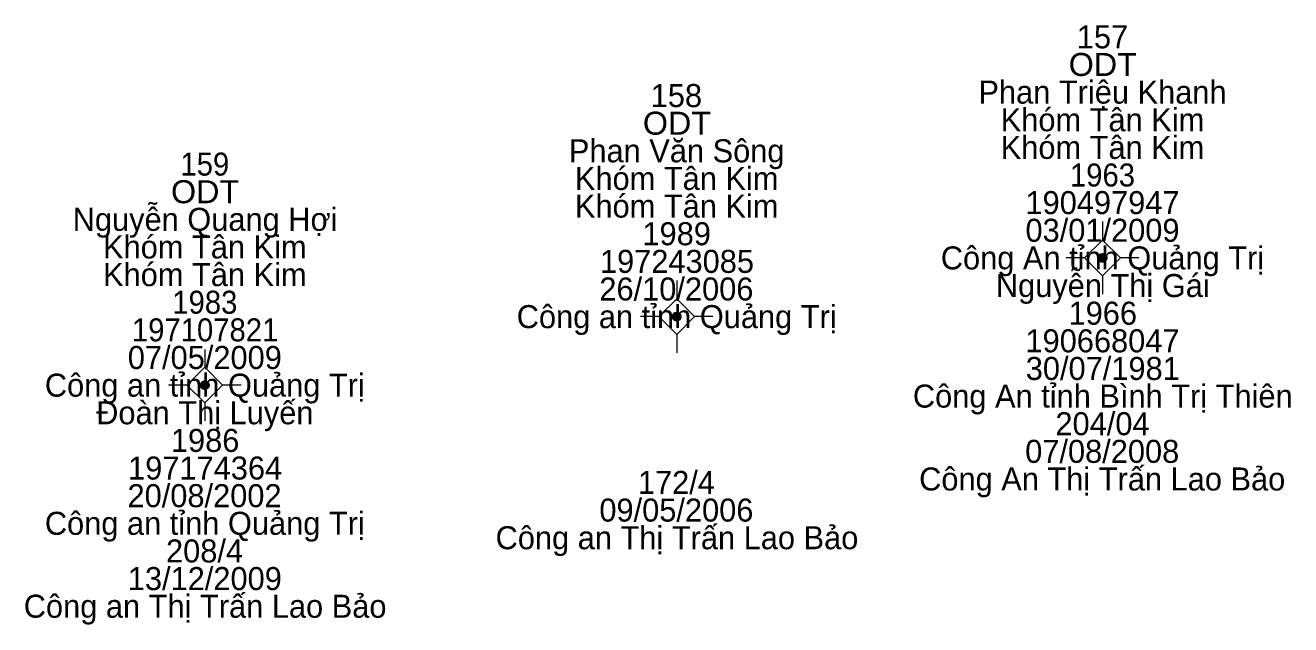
# Model space of a CAD drawing. Header units: metres. Extents: x 535754 to 536552, y 1836422 to 1837057.
# Drawn here: x 536119.27 to 536141.26, y 1836689.52 to 1836699.93 of the extents above; entities that cross this region are included whole.
import ezdxf
from ezdxf.enums import TextEntityAlignment as Align

# ---------------------------------------------------------------- set-up
doc = ezdxf.new("R2010")
doc.units = ezdxf.units.M
doc.header["$LTSCALE"] = 0.16
doc.linetypes.add('MEDIUM_DASHED', pattern=[4.5, 3, -1.5])
doc.layers.add('11', color=7, linetype='MEDIUM_DASHED', lineweight=13)
doc.layers.add('15', color=7, linetype='Continuous', lineweight=13)

msp = doc.modelspace()

# ---------------------------------------------------------------- hatches: boundary and pattern name
at = {"layer": '11'}
for points in [[(536138.0649, 1836695.89, 1), (536137.9149, 1836695.89, 1)], [(536130.6649, 1836694.87, 1), (536130.5149, 1836694.87, 1)], [(536122.4649, 1836693.68, 1), (536122.3149, 1836693.68, 1)]]:
    msp.add_hatch(color=256, dxfattribs=at).paths.add_polyline_path(points)

# ---------------------------------------------------------------- linework, layer by layer
for p, q in [((536137.99, 1836696.52), (536137.99, 1836696.2)), ((536137.68, 1836695.89), (536137.36, 1836695.89)), ((536138.62, 1836695.89), (536138.3, 1836695.89)), ((536130.59, 1836695.5), (536130.59, 1836695.18)), ((536137.99, 1836695.58), (536137.99, 1836695.26)), ((536130.28, 1836694.87), (536129.96, 1836694.87)), ((536131.22, 1836694.87), (536130.9, 1836694.87)), ((536130.59, 1836694.56), (536130.59, 1836694.24)), ((536122.39, 1836694.3), (536122.39, 1836693.99)), ((536122.08, 1836693.68), (536121.76, 1836693.68)), ((536123.02, 1836693.68), (536122.7, 1836693.68)), ((536122.39, 1836693.37), (536122.39, 1836693.06))]:
    msp.add_line(p, q, dxfattribs=at)
for points in [[(536137.99, 1836696.2), (536137.68, 1836695.89), (536137.99, 1836695.58), (536138.3, 1836695.89)], [(536130.59, 1836695.18), (536130.28, 1836694.87), (536130.59, 1836694.56), (536130.9, 1836694.87)], [(536122.39, 1836693.99), (536122.08, 1836693.68), (536122.39, 1836693.37), (536122.7, 1836693.68)]]:
    msp.add_lwpolyline(points, close=True, dxfattribs=at)
for centre in [(536137.9899, 1836695.89), (536130.5899, 1836694.87), (536122.3899, 1836693.68)]:
    msp.add_circle(centre, 0.075, dxfattribs=at)

# ---------------------------------------------------------------- texts
at = {"layer": '15'}
for s, p in [('157', (536137.99, 1836699.53)), ('Phan Triệu Khanh', (536137.99, 1836698.57)), ('158', (536130.585, 1836698.51)), ('Khóm Tân Kim', (536137.99, 1836698.09)), ('Phan Văn Sông', (536130.59, 1836697.55)), ('Khóm Tân Kim', (536137.99, 1836697.61)), ('Khóm Tân Kim', (536130.59, 1836697.07)), ('Khóm Tân Kim', (536130.59, 1836696.59)), ('190497947', (536137.99, 1836696.65)), ('Nguyễn Quang Hợi', (536122.395, 1836696.36)), ('03/01/2009', (536137.99, 1836696.17)), ('1989', (536130.59, 1836696.11)), ('Khóm Tân Kim', (536122.39, 1836695.88)), ('Công An tỉnh Quảng Trị', (536137.99, 1836695.69)), ('197243085', (536130.595, 1836695.63)), ('Khóm Tân Kim', (536122.39, 1836695.4)), ('Nguyễn Thị Gái', (536137.995, 1836695.21)), ('26/10/2006', (536130.585, 1836695.15)), ('Công an tỉnh Quảng Trị', (536130.59, 1836694.67)), ('1966', (536137.995, 1836694.73)), ('190668047', (536137.99, 1836694.25)), ('07/05/2009', (536122.39, 1836693.96)), ('30/07/1981', (536137.995, 1836693.77)), ('Công an tỉnh Quảng Trị', (536122.39, 1836693.48)), ('Công An tỉnh Bình Trị Thiên', (536137.995, 1836693.29)), ('Đoàn Thị Luyến', (536122.39, 1836693)), ('204/04', (536137.99, 1836692.81)), ('1986', (536122.395, 1836692.52)), ('07/08/2008', (536137.985, 1836692.33)), ('197174364', (536122.395, 1836692.04)), ('172/4', (536130.585, 1836691.79)), ('Công An Thị Trấn Lao Bảo', (536137.985, 1836691.85)), ('20/08/2002', (536122.385, 1836691.56)), ('09/05/2006', (536130.585, 1836691.31)), ('Công an tỉnh Quảng Trị', (536122.39, 1836691.08)), ('Công an Thị Trấn Lao Bảo', (536130.595, 1836690.83)), ('208/4', (536122.385, 1836690.6)), ('13/12/2009', (536122.39, 1836690.12)), ('Công an Thị Trấn Lao Bảo', (536122.395, 1836689.64))]:
    msp.add_text(s, height=0.4, dxfattribs=at).set_placement(p, align=Align.CENTER)
for s, width, p in [('ODT', 1.05, (536137.995, 1836699.05)), ('ODT', 1.05, (536130.595, 1836698.03)), ('159', 0.95, (536122.39, 1836697.32)), ('1963', 0.95, (536137.99, 1836697.13)), ('ODT', 1.05, (536122.395, 1836696.84)), ('1983', 0.95, (536122.39, 1836694.92)), ('197107821', 0.95, (536122.395, 1836694.44))]:
    msp.add_text(s, height=0.4, dxfattribs=dict(at, width=width)).set_placement(p, align=Align.CENTER)

doc.saveas('drawing.dxf')
